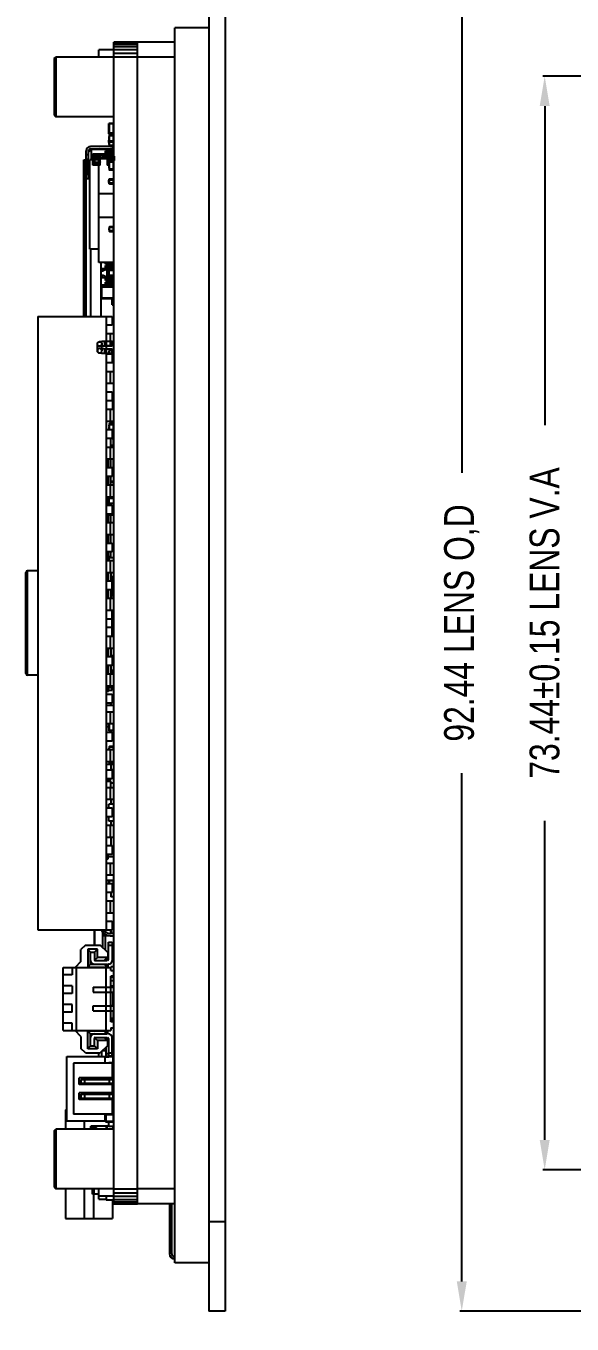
# Model space of a CAD drawing. Header units: inches. Extents: x 246 to 500, y -220 to -17.
# Drawn here: x 246.2 to 282.9, y -174.9 to -87.8 of the extents above; entities that cross this region are included whole.
import ezdxf

# ---------------------------------------------------------------- set-up
doc = ezdxf.new("R2010")
doc.units = ezdxf.units.IN
doc.header["$LTSCALE"] = 1.21
doc.header["$MEASUREMENT"] = 0
doc.header["$PDMODE"] = 3
doc.header["$PDSIZE"] = 0.3125
doc.layers.get('0').update_dxf_attribs({"linetype": 'CONTINUOUS'})
doc.layers.get('Defpoints').update_dxf_attribs({"linetype": 'CONTINUOUS'})
for name, color, linetype in [('DIM', 3, 'CONTINUOUS'), ('IMPORTED12', 7, 'CONTINUOUS'), ('IMPORTED13', 7, 'CONTINUOUS')]:
    doc.layers.add(name, color=color, linetype=linetype)
doc.styles.get("Standard").update_dxf_attribs({"font": 'txt', "width": 0.8})
doc.dimstyles.get("Standard").update_dxf_attribs({"dimtxt": 0.15625, "dimasz": 0.1875, "dimexe": 0.125, "dimexo": 0.0625, "dimgap": 0.09, "dimtad": 0, "dimtih": 1, "dimtoh": 1, "dimzin": 4, "dimdsep": 46, "dimtxsty": 'Standard', "dimblk": '_FILLED', "dimblk1": '_FILLED', "dimblk2": '_FILLED', "dimcen": 0.09, "dimazin": 1, "dimtp": 0.01, "dimtm": 0.01, "dimtfac": 1, "dimtofl": 0, "dimtmove": 0, "dimatfit": 3, "dimldrblk": '_FILLED', "dimfxl": 1, "dimtolj": 1, "dimtzin": 4, "dimarcsym": 0})

# ---------------------------------------------------------------- blocks, each defined once
blk = doc.blocks.new('_FILLED')
at = {"color": 0, "linetype": 'ByBlock'}
blk.add_solid([(0, 0), (-1, 0.167), (-1, -0.167)], dxfattribs=at)
blk = doc.blocks.new('*D45')
at = {"layer": 'Defpoints', "color": 0}
for p in [(293.936, -91.139), (281.049, -164.579), (293.936, -164.579)]:
    blk.add_point(p, dxfattribs=at)
at = {"layer": 'DIM', "color": 0, "lineweight": -2}
for p, q in [((293.874, -91.139), (280.924, -91.139)), ((281.049, -93.139), (281.049, -114.569)), ((281.049, -162.579), (281.049, -141.149)), ((293.874, -164.579), (280.924, -164.579))]:
    blk.add_line(p, q, dxfattribs=at)
at = {"layer": 'DIM', "color": 0, "lineweight": -2, "xscale": 2, "yscale": 2, "zscale": 2}
for p, rotation in [((281.049, -91.139), 90), ((281.049, -164.579), 270)]:
    blk.add_blockref('_FILLED', p, dxfattribs=dict(at, rotation=rotation))
at = {"layer": 'DIM', "color": 0, "insert": (281.049, -127.859), "char_height": 2, "attachment_point": 5, "rotation": 90}
blk.add_mtext('\\A1;73.44%%p0.15 LENS V.A', dxfattribs=at)
blk = doc.blocks.new('*D47')
at = {"layer": 'Defpoints', "color": 0}
for p in [(293.936, -81.639), (275.476, -174.079), (293.915, -174.079)]:
    blk.add_point(p, dxfattribs=at)
at = {"layer": 'DIM', "color": 0, "lineweight": -2}
for p, q in [((293.874, -81.639), (275.351, -81.639)), ((275.476, -83.639), (275.476, -117.769)), ((275.476, -172.079), (275.476, -137.949)), ((293.852, -174.079), (275.351, -174.079))]:
    blk.add_line(p, q, dxfattribs=at)
at = {"layer": 'DIM', "color": 0, "lineweight": -2, "xscale": 2, "yscale": 2, "zscale": 2}
for p, rotation in [((275.476, -81.639), 90), ((275.476, -174.079), 270)]:
    blk.add_blockref('_FILLED', p, dxfattribs=dict(at, rotation=rotation))
at = {"layer": 'DIM', "color": 0, "insert": (275.476, -127.859), "char_height": 2, "attachment_point": 5, "rotation": 90}
blk.add_mtext('\\A1;92.44 LENS O,D', dxfattribs=at)
blk = doc.blocks.new('*D49')
at = {"layer": 'Defpoints', "color": 0}
for p in [(293.916, -168.079), (289.81, -172.453)]:
    blk.add_point(p, dxfattribs=at)
at = {"layer": 'DIM', "color": 0, "lineweight": -2}
for p, q in [((293.718, -168.079), (294.114, -168.079)), ((293.916, -168.277), (293.916, -167.881)), ((286.351, -176.138), (288.441, -173.912))]:
    blk.add_line(p, q, dxfattribs=at)
at = {"layer": 'DIM', "color": 0, "lineweight": -2, "xscale": 2, "yscale": 2, "zscale": 2, "rotation": 46.81278399816804}
blk.add_blockref('_FILLED', (289.81, -172.453), dxfattribs=at)
at = {"layer": 'DIM', "color": 0, "insert": (283.187, -179.509), "char_height": 2, "attachment_point": 5, "rotation": 46.81278}
blk.add_mtext('\\A1;4*R6.00', dxfattribs=at)

msp = doc.modelspace()

# ---------------------------------------------------------------- linework, layer by layer
at = {"color": 7, "linetype": 'Continuous'}
for p, q in [((258.484, -81.639), (258.484, -174.079)), ((259.584, -81.639), (259.584, -174.079)), ((256.184, -170.819), (256.184, -87.889)), ((258.484, -87.889), (256.184, -87.889)), ((252.084, -166.867), (252.084, -88.85)), ((256.184, -88.859), (252.084, -88.859)), ((252.084, -88.884), (253.684, -88.884)), ((253.684, -166.867), (253.684, -88.859)), ((251.084, -89.859), (251.084, -89.359)), ((252.084, -89.359), (251.084, -89.359)), ((252.084, -88.985), (253.684, -88.985)), ((252.084, -89.145), (253.684, -89.145)), ((252.084, -89.354), (253.684, -89.354)), ((252.084, -89.598), (253.684, -89.598)), ((248.084, -89.959), (248.184, -89.859)), ((248.084, -89.959), (248.084, -93.759)), ((248.184, -89.859), (248.184, -93.859)), ((256.184, -89.859), (248.184, -89.859)), ((248.084, -93.759), (248.184, -93.859)), ((252.084, -93.859), (248.184, -93.859)), ((251.749, -94.493), (251.749, -94.457)), ((251.759, -94.457), (251.749, -94.457)), ((251.759, -94.47), (251.749, -94.47)), ((251.759, -94.493), (251.749, -94.493)), ((251.749, -94.632), (251.749, -94.53)), ((251.759, -94.53), (251.749, -94.53)), ((251.759, -94.582), (251.749, -94.582)), ((251.759, -94.632), (251.749, -94.632)), ((251.749, -94.747), (251.749, -94.645)), ((251.759, -94.645), (251.749, -94.645)), ((251.759, -94.747), (251.749, -94.747)), ((251.749, -94.863), (251.749, -94.761)), ((251.759, -94.761), (251.749, -94.761)), ((251.759, -94.813), (251.749, -94.813)), ((251.759, -94.863), (251.749, -94.863)), ((251.759, -94.999), (251.759, -94.319)), ((252.084, -94.319), (251.759, -94.319)), ((251.759, -94.369), (251.784, -94.369)), ((251.784, -94.419), (251.759, -94.419)), ((251.784, -94.899), (251.759, -94.899)), ((251.759, -94.949), (251.784, -94.949)), ((252.084, -94.999), (251.759, -94.999)), ((251.784, -94.344), (251.784, -94.974)), ((252.059, -94.344), (251.784, -94.344)), ((252.059, -94.974), (251.784, -94.974)), ((252.059, -94.974), (252.059, -94.344)), ((252.084, -94.419), (252.059, -94.419)), ((252.084, -94.899), (252.059, -94.899)), ((251.825, -95.859), (250.534, -95.859)), ((251.749, -95.582), (251.749, -95.425)), ((251.759, -95.425), (251.749, -95.425)), ((251.759, -95.428), (251.749, -95.428)), ((251.759, -95.578), (251.749, -95.578)), ((251.759, -95.582), (251.749, -95.582)), ((251.759, -95.344), (251.759, -95.674)), ((251.777, -95.344), (251.759, -95.344)), ((251.777, -95.674), (251.759, -95.674)), ((251.777, -95.252), (251.777, -95.178)), ((251.78, -95.178), (251.777, -95.178)), ((251.78, -95.215), (251.777, -95.215)), ((251.777, -95.252), (251.78, -95.252)), ((251.777, -95.352), (251.777, -95.275)), ((251.78, -95.275), (251.777, -95.275)), ((251.777, -95.279), (251.78, -95.279)), ((251.777, -95.316), (251.78, -95.316)), ((251.777, -95.352), (251.78, -95.352)), ((251.777, -95.456), (251.777, -95.382)), ((251.78, -95.382), (251.777, -95.382)), ((251.78, -95.419), (251.777, -95.419)), ((251.777, -95.456), (251.78, -95.456)), ((251.777, -95.559), (251.777, -95.485)), ((251.777, -95.485), (251.78, -95.485)), ((251.777, -95.494), (251.78, -95.494)), ((251.777, -95.53), (251.78, -95.53)), ((251.78, -95.548), (251.777, -95.548)), ((251.777, -95.559), (251.78, -95.559)), ((251.777, -95.715), (251.777, -95.608)), ((251.777, -95.608), (251.78, -95.608)), ((251.777, -95.653), (251.78, -95.653)), ((251.78, -95.671), (251.777, -95.671)), ((251.78, -95.715), (251.777, -95.715)), ((251.78, -95.084), (251.78, -95.781)), ((251.78, -95.084), (252.084, -95.084)), ((251.78, -95.115), (252.084, -95.115)), ((251.78, -95.537), (252.084, -95.537)), ((252.054, -95.781), (251.78, -95.781)), ((251.81, -95.811), (251.81, -95.054)), ((252.054, -95.054), (251.81, -95.054)), ((252.054, -95.506), (251.81, -95.506)), ((251.81, -95.811), (252.054, -95.811)), ((252.054, -95.054), (252.054, -95.811)), ((250.084, -107.27), (250.084, -96.759)), ((250.084, -96.759), (250.234, -96.759)), ((250.098, -107.27), (250.098, -96.759)), ((250.234, -107.27), (250.234, -96.159)), ((250.384, -96.409), (250.234, -96.409)), ((250.259, -96.709), (250.259, -97.709)), ((250.259, -96.709), (250.359, -96.709)), ((250.359, -96.709), (250.384, -96.706)), ((250.359, -97.709), (250.359, -96.709)), ((250.584, -96.029), (250.384, -96.229)), ((250.384, -98.009), (250.384, -96.159)), ((250.484, -102.76), (250.484, -96.76)), ((251.084, -96.76), (250.484, -96.76)), ((250.534, -96.009), (251.934, -96.009)), ((250.584, -96.76), (250.584, -96.029)), ((250.584, -96.029), (252.084, -96.029)), ((250.634, -96.009), (250.634, -96.019)), ((250.634, -96.019), (250.637, -96.029)), ((250.675, -96.011), (250.68, -96.029)), ((250.684, -96.029), (250.684, -96.009)), ((250.684, -96.76), (250.684, -96.359)), ((250.684, -96.359), (251.634, -96.359)), ((250.684, -96.429), (251.784, -96.429)), ((250.684, -96.659), (252.084, -96.659)), ((250.984, -96.009), (250.984, -96.029)), ((250.989, -96.029), (250.994, -96.011)), ((251.034, -96.019), (251.032, -96.029)), ((251.034, -96.019), (251.034, -96.009)), ((251.143, -96.009), (251.084, -96.029)), ((251.084, -96.029), (251.084, -96.009)), ((251.084, -103.659), (251.084, -96.659)), ((251.284, -96.659), (251.284, -96.609)), ((251.784, -96.609), (251.284, -96.609)), ((251.534, -96.359), (251.534, -96.159)), ((251.534, -96.159), (251.634, -96.259)), ((251.884, -96.159), (251.534, -96.159)), ((251.634, -96.359), (251.634, -96.259)), ((251.634, -96.259), (251.784, -96.259)), ((251.684, -96.029), (251.684, -96.009)), ((251.784, -96.259), (251.884, -96.159)), ((251.784, -96.659), (251.784, -96.259)), ((251.784, -96.434), (251.984, -96.434)), ((251.884, -96.434), (251.884, -96.159)), ((251.934, -95.985), (251.934, -96.009)), ((251.984, -96.434), (251.984, -96.029)), ((251.777, -97.017), (251.777, -96.943)), ((251.78, -96.943), (251.777, -96.943)), ((251.78, -96.98), (251.777, -96.98)), ((251.777, -97.017), (251.78, -97.017)), ((251.777, -97.118), (251.777, -97.041)), ((251.78, -97.041), (251.777, -97.041)), ((251.777, -97.044), (251.78, -97.044)), ((251.777, -97.081), (251.78, -97.081)), ((251.777, -97.118), (251.78, -97.118)), ((251.777, -97.221), (251.777, -97.147)), ((251.78, -97.147), (251.777, -97.147)), ((251.78, -97.184), (251.777, -97.184)), ((251.777, -97.221), (251.78, -97.221)), ((251.777, -97.324), (251.777, -97.25)), ((251.777, -97.25), (251.78, -97.25)), ((251.777, -97.259), (251.78, -97.259)), ((251.777, -97.295), (251.78, -97.295)), ((251.78, -97.313), (251.777, -97.313)), ((251.777, -97.324), (251.78, -97.324)), ((251.78, -96.85), (251.78, -97.398)), ((251.78, -96.85), (252.084, -96.85)), ((251.78, -96.88), (252.084, -96.88)), ((251.78, -97.368), (252.084, -97.368)), ((252.054, -97.398), (251.78, -97.398)), ((251.81, -97.429), (251.81, -96.819)), ((252.054, -96.819), (251.81, -96.819)), ((251.81, -97.429), (252.054, -97.429)), ((252.054, -96.819), (252.054, -97.429)), ((250.234, -97.709), (250.384, -97.709)), ((250.234, -98.009), (250.484, -98.009)), ((251.749, -98.282), (251.749, -98.125)), ((251.759, -98.125), (251.749, -98.125)), ((251.759, -98.129), (251.749, -98.129)), ((251.759, -98.279), (251.749, -98.279)), ((251.759, -98.282), (251.749, -98.282)), ((251.759, -98.044), (251.759, -98.374)), ((252.084, -98.044), (251.759, -98.044)), ((252.084, -98.374), (251.759, -98.374)), ((251.777, -98.259), (251.777, -98.152)), ((251.777, -98.152), (251.78, -98.152)), ((251.78, -98.24), (251.777, -98.24)), ((251.777, -98.249), (251.78, -98.249)), ((251.777, -98.257), (251.78, -98.257)), ((251.777, -98.259), (251.78, -98.259)), ((251.78, -98.087), (251.78, -98.331)), ((251.78, -98.087), (252.084, -98.087)), ((252.054, -98.331), (251.78, -98.331)), ((251.81, -98.361), (251.81, -98.056)), ((252.054, -98.056), (251.81, -98.056)), ((251.81, -98.361), (252.054, -98.361)), ((252.054, -98.056), (252.054, -98.361)), ((251.084, -99.009), (252.084, -99.009)), ((251.084, -100.609), (252.084, -100.609)), ((251.777, -101.466), (251.777, -101.359)), ((251.777, -101.359), (251.78, -101.359)), ((251.777, -101.403), (251.78, -101.403)), ((251.78, -101.421), (251.777, -101.421)), ((251.78, -101.466), (251.777, -101.466)), ((251.78, -101.287), (251.78, -101.531)), ((251.78, -101.287), (252.084, -101.287)), ((252.054, -101.531), (251.78, -101.531)), ((251.81, -101.561), (251.81, -101.257)), ((252.054, -101.257), (251.81, -101.257)), ((251.81, -101.561), (252.054, -101.561)), ((252.054, -101.257), (252.054, -101.561)), ((251.084, -102.76), (250.484, -102.76)), ((250.534, -102.76), (250.534, -107.27)), ((252.084, -103.659), (251.084, -103.659)), ((251.234, -107.259), (251.234, -103.659)), ((251.634, -103.659), (251.534, -103.759)), ((251.534, -103.759), (251.534, -103.659)), ((252.084, -103.674), (251.759, -103.674)), ((251.884, -103.759), (251.8, -103.674)), ((251.884, -103.759), (251.884, -103.674)), ((251.984, -104.134), (251.984, -103.674)), ((251.234, -104.059), (251.634, -104.059)), ((251.234, -104.209), (251.373, -104.209)), ((251.234, -104.509), (251.373, -104.509)), ((251.284, -104.059), (251.284, -104.209)), ((251.284, -104.509), (251.284, -104.659)), ((251.588, -104.109), (251.373, -104.209)), ((251.373, -104.509), (251.588, -104.609)), ((251.534, -103.759), (251.884, -103.759)), ((251.534, -104.059), (251.534, -103.859)), ((251.534, -103.859), (251.634, -103.959)), ((251.884, -103.859), (251.534, -103.859)), ((251.588, -104.109), (251.631, -104.109)), ((251.588, -104.609), (251.631, -104.609)), ((251.631, -104.109), (251.631, -104.609)), ((251.634, -104.759), (251.634, -103.959)), ((251.634, -103.959), (251.784, -103.959)), ((251.634, -103.969), (251.784, -103.969)), ((251.634, -104.209), (251.759, -104.209)), ((251.634, -104.509), (251.759, -104.509)), ((251.664, -104.209), (251.664, -103.969)), ((251.664, -104.509), (251.664, -104.749)), ((251.749, -104.432), (251.749, -104.275)), ((251.759, -104.275), (251.749, -104.275)), ((251.759, -104.278), (251.749, -104.278)), ((251.759, -104.428), (251.749, -104.428)), ((251.759, -104.432), (251.749, -104.432)), ((251.754, -104.209), (251.754, -103.969)), ((251.754, -104.749), (251.754, -104.509)), ((251.759, -104.194), (251.759, -104.524)), ((252.084, -104.194), (251.759, -104.194)), ((252.084, -104.524), (251.759, -104.524)), ((251.784, -103.959), (251.884, -103.859)), ((251.784, -103.959), (251.784, -104.194)), ((251.784, -104.134), (251.984, -104.134)), ((251.784, -104.759), (251.784, -104.524)), ((251.784, -104.584), (251.984, -104.584)), ((251.884, -104.134), (251.884, -103.859)), ((251.884, -104.859), (251.884, -104.584)), ((251.984, -105.034), (251.984, -104.584)), ((251.234, -104.659), (251.634, -104.659)), ((251.234, -105.159), (251.634, -105.159)), ((251.234, -105.309), (251.249, -105.309)), ((251.249, -105.274), (251.249, -106.034)), ((251.249, -105.274), (252.069, -105.274)), ((251.279, -106.064), (251.279, -105.244)), ((252.039, -105.244), (251.279, -105.244)), ((251.284, -105.159), (251.284, -105.244)), ((251.592, -105.209), (251.489, -105.244)), ((251.534, -104.859), (251.534, -104.659)), ((251.634, -104.759), (251.534, -104.859)), ((251.534, -104.859), (251.884, -104.859)), ((251.534, -105.159), (251.534, -104.959)), ((251.534, -104.959), (251.634, -105.059)), ((251.884, -104.959), (251.534, -104.959)), ((251.592, -105.209), (251.631, -105.209)), ((251.631, -105.209), (251.631, -105.244)), ((251.634, -104.749), (251.784, -104.749)), ((251.784, -104.759), (251.634, -104.759)), ((251.634, -105.244), (251.634, -105.059)), ((251.634, -105.059), (251.759, -105.059)), ((251.634, -105.069), (251.759, -105.069)), ((251.664, -105.244), (251.664, -105.069)), ((251.749, -105.208), (251.749, -105.172)), ((251.759, -105.172), (251.749, -105.172)), ((251.759, -105.185), (251.749, -105.185)), ((251.759, -105.208), (251.749, -105.208)), ((251.754, -105.172), (251.754, -105.069)), ((251.754, -105.244), (251.754, -105.208)), ((251.759, -105.244), (251.759, -105.034)), ((252.084, -105.034), (251.759, -105.034)), ((251.759, -105.084), (251.784, -105.084)), ((251.78, -105.134), (251.759, -105.134)), ((251.777, -105.244), (251.777, -105.174)), ((251.777, -105.174), (251.78, -105.174)), ((251.777, -105.185), (251.78, -105.185)), ((251.78, -105.237), (251.777, -105.237)), ((251.78, -105.099), (251.78, -105.244)), ((251.78, -105.099), (252.084, -105.099)), ((251.78, -105.13), (252.084, -105.13)), ((251.784, -104.759), (251.884, -104.859)), ((251.784, -105.059), (251.784, -105.083)), ((252.059, -105.059), (251.784, -105.059)), ((251.809, -105.034), (251.884, -104.959)), ((251.81, -105.244), (251.81, -105.069)), ((252.054, -105.069), (251.81, -105.069)), ((251.884, -105.034), (251.884, -104.959)), ((252.039, -105.244), (252.039, -106.064)), ((252.054, -105.069), (252.054, -105.248)), ((252.059, -105.069), (252.059, -105.059)), ((252.069, -106.034), (252.069, -105.274)), ((251.234, -105.609), (251.249, -105.609)), ((251.234, -105.759), (251.249, -105.759)), ((252.069, -106.034), (251.249, -106.034)), ((251.279, -106.064), (252.039, -106.064)), ((251.984, -106.489), (251.984, -106.064)), ((252.084, -105.494), (252.069, -105.494)), ((252.084, -105.824), (252.069, -105.824)), ((252.084, -105.824), (252.069, -105.824)), ((251.984, -106.489), (252.084, -106.489)), ((246.984, -107.27), (246.984, -148.47)), ((246.984, -107.27), (251.984, -107.27)), ((251.584, -107.27), (251.584, -148.47)), ((251.984, -107.85), (251.584, -107.85)), ((251.984, -107.27), (251.984, -107.85)), ((251.59, -108.42), (252.084, -108.42)), ((251.834, -108.421), (251.834, -108.82)), ((251.834, -108.82), (251.834, -109.218)), ((251.584, -109.79), (251.984, -109.79)), ((251.59, -109.22), (252.084, -109.22)), ((251.777, -109.715), (251.777, -109.602)), ((251.777, -109.602), (251.78, -109.602)), ((251.78, -109.69), (251.777, -109.69)), ((251.777, -109.699), (251.78, -109.699)), ((251.777, -109.707), (251.78, -109.707)), ((251.777, -109.709), (251.78, -109.709)), ((251.78, -109.715), (251.777, -109.715)), ((251.78, -109.537), (251.78, -109.78)), ((251.78, -109.537), (252.084, -109.537)), ((252.054, -109.78), (251.78, -109.78)), ((251.81, -109.78), (251.81, -109.506)), ((252.054, -109.506), (251.81, -109.506)), ((251.984, -109.79), (251.984, -110.39)), ((251.984, -109.811), (252.054, -109.811)), ((251.984, -109.811), (252.054, -109.811)), ((252.054, -109.506), (252.054, -109.811)), ((251.984, -110.39), (251.584, -110.39)), ((251.984, -110.359), (252.084, -110.359)), ((251.59, -110.96), (252.084, -110.96)), ((251.834, -110.961), (251.834, -111.36)), ((251.834, -111.36), (251.834, -111.758)), ((251.584, -112.33), (251.984, -112.33)), ((251.59, -111.76), (252.084, -111.76)), ((251.984, -112.33), (251.984, -112.93)), ((251.984, -112.93), (251.584, -112.93)), ((251.984, -112.759), (252.034, -112.759)), ((252.034, -113.5), (252.034, -112.759)), ((251.59, -113.5), (252.084, -113.5)), ((251.834, -113.501), (251.834, -113.9)), ((251.834, -113.9), (251.834, -114.298)), ((251.584, -114.87), (251.984, -114.87)), ((251.59, -114.3), (252.084, -114.3)), ((251.777, -114.648), (251.777, -114.574)), ((251.777, -114.574), (251.78, -114.574)), ((251.777, -114.585), (251.78, -114.585)), ((251.78, -114.637), (251.777, -114.637)), ((251.777, -114.648), (251.78, -114.648)), ((251.777, -114.75), (251.777, -114.676)), ((251.78, -114.676), (251.777, -114.676)), ((251.777, -114.713), (251.78, -114.713)), ((251.777, -114.75), (251.78, -114.75)), ((251.777, -114.857), (251.777, -114.78)), ((251.777, -114.78), (251.78, -114.78)), ((251.777, -114.857), (251.78, -114.857)), ((251.78, -114.499), (251.78, -114.87)), ((251.78, -114.499), (252.084, -114.499)), ((251.78, -114.53), (252.084, -114.53)), ((251.81, -114.87), (251.81, -114.469)), ((252.054, -114.469), (251.81, -114.469)), ((251.984, -114.87), (251.984, -115.47)), ((251.984, -115.017), (252.084, -115.017)), ((252.054, -115.048), (251.984, -115.048)), ((252.034, -114.469), (252.034, -114.3)), ((252.084, -114.359), (252.034, -114.359)), ((252.054, -114.469), (252.054, -115.078)), ((251.984, -115.47), (251.584, -115.47)), ((251.884, -116.04), (251.884, -115.47)), ((252.069, -115.939), (251.884, -115.939)), ((251.984, -115.078), (252.054, -115.078)), ((251.984, -115.459), (252.034, -115.459)), ((252.034, -115.459), (252.034, -115.078)), ((252.039, -115.149), (252.034, -115.149)), ((252.034, -115.179), (252.069, -115.179)), ((252.039, -115.149), (252.039, -115.969)), ((252.069, -115.939), (252.069, -115.179)), ((251.59, -116.04), (252.084, -116.04)), ((251.834, -116.041), (251.834, -116.44)), ((251.834, -116.44), (251.834, -116.838)), ((251.884, -115.969), (252.039, -115.969)), ((251.584, -117.41), (251.984, -117.41)), ((251.59, -116.84), (252.084, -116.84)), ((251.734, -117.41), (251.734, -116.84)), ((251.884, -117.41), (251.884, -116.84)), ((251.984, -117.41), (251.984, -118.01)), ((252.069, -117.539), (251.984, -117.539)), ((251.984, -117.569), (252.039, -117.569)), ((252.039, -116.84), (252.039, -117.569)), ((252.069, -117.539), (252.069, -116.84)), ((251.984, -118.01), (251.584, -118.01)), ((251.734, -118.349), (251.584, -118.349)), ((251.584, -118.379), (251.734, -118.379)), ((251.734, -118.58), (251.734, -118.01)), ((251.884, -118.58), (251.884, -118.01)), ((252.039, -118.349), (251.884, -118.349)), ((251.884, -118.379), (252.069, -118.379)), ((252.039, -118.349), (252.039, -118.58)), ((252.069, -118.58), (252.069, -118.379)), ((251.59, -118.58), (252.084, -118.58)), ((251.59, -119.38), (252.084, -119.38)), ((251.734, -119.95), (251.734, -119.38)), ((251.834, -118.581), (251.834, -118.98)), ((251.834, -118.98), (251.834, -119.378)), ((251.884, -119.494), (251.884, -119.38)), ((251.584, -119.95), (251.984, -119.95)), ((251.749, -119.732), (251.749, -119.575)), ((251.759, -119.575), (251.749, -119.575)), ((251.759, -119.578), (251.749, -119.578)), ((251.759, -119.728), (251.749, -119.728)), ((251.759, -119.732), (251.749, -119.732)), ((251.759, -119.494), (251.759, -119.824)), ((252.084, -119.494), (251.759, -119.494)), ((252.084, -119.824), (251.759, -119.824)), ((251.884, -119.95), (251.884, -119.824)), ((251.984, -119.95), (251.984, -120.55)), ((252.084, -120.294), (251.984, -120.294)), ((251.984, -120.55), (251.584, -120.55)), ((251.59, -121.12), (252.084, -121.12)), ((251.734, -121.12), (251.734, -120.55)), ((251.759, -120.55), (251.759, -120.624)), ((252.084, -120.624), (251.759, -120.624)), ((251.834, -121.121), (251.834, -121.52)), ((251.884, -121.12), (251.884, -120.624)), ((251.59, -121.92), (252.084, -121.92)), ((251.734, -122.49), (251.734, -121.92)), ((251.834, -121.52), (251.834, -121.918)), ((251.884, -122.49), (251.884, -121.92)), ((251.584, -122.49), (251.984, -122.49)), ((251.984, -122.49), (251.984, -123.09)), ((252.084, -122.694), (251.984, -122.694)), ((251.984, -123.09), (251.584, -123.09)), ((251.734, -123.259), (251.584, -123.259)), ((251.59, -123.66), (252.084, -123.66)), ((251.734, -123.66), (251.734, -123.09)), ((251.884, -123.408), (251.734, -123.408)), ((251.749, -123.66), (251.749, -123.575)), ((251.759, -123.575), (251.749, -123.575)), ((251.759, -123.578), (251.749, -123.578)), ((251.759, -123.494), (251.759, -123.66)), ((252.084, -123.494), (251.759, -123.494)), ((251.834, -123.661), (251.834, -124.06)), ((251.884, -123.494), (251.884, -123.09)), ((252.084, -123.024), (251.984, -123.024)), ((246.184, -131.259), (246.184, -124.459)), ((246.284, -131.359), (246.284, -124.359)), ((246.984, -124.359), (246.284, -124.359)), ((251.59, -124.46), (252.084, -124.46)), ((251.734, -125.03), (251.734, -124.46)), ((251.834, -124.06), (251.834, -124.458)), ((251.884, -124.46), (251.884, -125.03)), ((251.584, -125.03), (251.984, -125.03)), ((251.884, -124.724), (251.984, -124.724)), ((251.884, -124.924), (251.984, -124.924)), ((251.984, -125.954), (251.984, -124.724)), ((251.984, -125.63), (251.584, -125.63)), ((251.59, -126.2), (252.084, -126.2)), ((251.734, -126.2), (251.734, -125.63)), ((251.834, -126.201), (251.834, -126.6)), ((251.884, -125.63), (251.884, -126.2)), ((251.59, -127), (252.084, -127)), ((251.834, -126.6), (251.834, -126.998)), ((251.984, -128.74), (251.984, -127)), ((252.084, -127.024), (251.984, -127.024)), ((251.584, -127.57), (251.984, -127.57)), ((252.084, -127.764), (251.984, -127.764)), ((251.984, -128.084), (252.084, -128.084)), ((251.984, -128.17), (251.584, -128.17)), ((251.59, -128.74), (252.084, -128.74)), ((251.834, -128.741), (251.834, -129.14)), ((251.59, -129.54), (252.084, -129.54)), ((251.734, -130.11), (251.734, -129.54)), ((251.834, -129.14), (251.834, -129.538)), ((251.884, -129.54), (251.884, -130.11)), ((251.584, -130.11), (251.984, -130.11)), ((251.984, -130.71), (251.584, -130.71)), ((251.734, -131.28), (251.734, -130.71)), ((252.084, -130.074), (251.884, -130.074)), ((251.884, -130.711), (251.884, -131.28)), ((251.984, -130.11), (251.984, -130.71)), ((252.054, -130.406), (251.984, -130.406)), ((251.984, -130.437), (252.084, -130.437)), ((252.054, -130.681), (251.984, -130.681)), ((252.054, -130.406), (252.054, -130.711)), ((246.984, -131.359), (246.284, -131.359)), ((251.59, -131.28), (252.084, -131.28)), ((251.834, -131.281), (251.834, -131.68)), ((251.984, -131.28), (251.984, -131.144)), ((251.734, -132.459), (251.584, -132.459)), ((251.59, -132.08), (252.084, -132.08)), ((251.734, -132.459), (251.734, -132.08)), ((251.884, -132.209), (251.734, -132.209)), ((251.734, -132.374), (251.984, -132.374)), ((251.834, -131.68), (251.834, -132.078)), ((251.884, -132.08), (251.884, -132.209)), ((251.884, -132.174), (251.984, -132.174)), ((251.984, -132.374), (251.984, -132.08)), ((251.584, -132.65), (251.984, -132.65)), ((251.984, -133.25), (251.584, -133.25)), ((251.589, -132.624), (251.732, -132.65)), ((251.887, -133.409), (251.887, -133.25)), ((251.904, -133.409), (251.904, -133.25)), ((251.984, -132.65), (251.984, -133.25)), ((251.984, -132.694), (252.068, -132.709)), ((252.068, -132.728), (251.984, -132.714)), ((251.984, -132.909), (252.084, -132.909)), ((252.068, -132.709), (252.068, -132.728)), ((252.068, -132.728), (252.068, -132.909)), ((252.084, -133.409), (251.584, -133.409)), ((251.59, -133.82), (252.084, -133.82)), ((251.834, -133.821), (251.834, -134.22)), ((251.834, -134.22), (251.834, -134.618)), ((252.068, -133.409), (252.068, -133.82)), ((251.584, -134.809), (251.749, -134.809)), ((251.59, -134.62), (252.084, -134.62)), ((251.749, -134.963), (251.749, -134.62)), ((251.759, -134.63), (251.749, -134.63)), ((251.759, -134.682), (251.749, -134.682)), ((251.759, -134.732), (251.749, -134.732)), ((251.759, -134.745), (251.749, -134.745)), ((251.759, -134.847), (251.749, -134.847)), ((251.759, -134.861), (251.749, -134.861)), ((251.759, -134.913), (251.749, -134.913)), ((251.759, -134.963), (251.749, -134.963)), ((251.759, -135.099), (251.759, -134.62)), ((251.784, -134.999), (251.759, -134.999)), ((251.759, -135.049), (251.784, -135.049)), ((252.084, -135.099), (251.759, -135.099)), ((251.784, -134.62), (251.784, -135.074)), ((252.059, -135.074), (251.784, -135.074)), ((251.887, -135.19), (251.887, -135.099)), ((251.904, -135.19), (251.904, -135.099)), ((252.059, -135.074), (252.059, -134.62)), ((252.084, -134.999), (252.059, -134.999)), ((252.059, -134.999), (252.084, -134.999)), ((251.584, -135.19), (251.984, -135.19)), ((251.984, -135.79), (251.584, -135.79)), ((251.984, -135.19), (251.984, -135.79)), ((251.984, -135.309), (252.084, -135.309)), ((251.984, -135.503), (252.068, -135.489)), ((252.068, -135.508), (251.984, -135.523)), ((252.069, -135.599), (251.984, -135.599)), ((251.984, -135.619), (252.049, -135.619)), ((252.049, -135.512), (252.049, -135.619)), ((252.068, -135.309), (252.068, -135.489)), ((252.068, -135.489), (252.068, -135.508)), ((252.069, -135.599), (252.069, -135.508)), ((251.59, -136.36), (252.084, -136.36)), ((251.777, -136.258), (251.78, -136.258)), ((251.777, -136.36), (251.777, -136.258)), ((251.777, -136.303), (251.78, -136.303)), ((251.78, -136.321), (251.777, -136.321)), ((251.78, -136.187), (252.084, -136.187)), ((251.78, -136.187), (251.78, -136.36)), ((252.054, -136.156), (251.81, -136.156)), ((251.81, -136.36), (251.81, -136.156)), ((251.834, -136.361), (251.834, -136.76)), ((251.834, -136.76), (251.834, -137.158)), ((252.054, -136.156), (252.054, -136.36)), ((252.084, -137.359), (251.584, -137.359)), ((251.584, -137.73), (251.984, -137.73)), ((251.59, -137.16), (252.084, -137.16)), ((251.78, -137.165), (251.777, -137.165)), ((251.78, -137.16), (251.78, -137.231)), ((252.054, -137.231), (251.78, -137.231)), ((251.81, -137.261), (251.81, -137.16)), ((251.81, -137.261), (252.054, -137.261)), ((251.884, -137.359), (251.884, -137.73)), ((251.978, -137.707), (252.084, -137.707)), ((251.984, -137.73), (251.984, -138.33)), ((252.054, -137.16), (252.054, -137.261)), ((251.984, -138.33), (251.584, -138.33)), ((251.884, -138.457), (251.584, -138.457)), ((251.884, -138.507), (251.584, -138.507)), ((251.622, -138.457), (251.695, -138.33)), ((251.884, -138.9), (251.884, -138.457)), ((252.084, -138.607), (251.884, -138.607)), ((251.59, -138.9), (252.084, -138.9)), ((251.834, -138.901), (251.834, -139.3)), ((251.834, -139.3), (251.834, -139.698)), ((251.584, -140.27), (251.984, -140.27)), ((251.59, -139.7), (252.084, -139.7)), ((251.759, -140.117), (251.749, -140.117)), ((251.749, -140.27), (251.749, -140.117)), ((251.759, -140.196), (251.749, -140.196)), ((252.084, -140.026), (251.759, -140.026)), ((251.759, -140.27), (251.759, -140.026)), ((251.884, -139.7), (251.884, -140.026)), ((251.984, -140.27), (251.984, -140.87)), ((251.984, -140.87), (251.584, -140.87)), ((251.759, -140.922), (251.749, -140.922)), ((251.749, -141.08), (251.749, -140.922)), ((251.759, -141.001), (251.749, -141.001)), ((251.759, -141.08), (251.749, -141.08)), ((251.759, -141.161), (251.759, -140.87)), ((252.084, -141.161), (251.759, -141.161)), ((251.884, -141.161), (251.884, -141.44)), ((252.084, -140.356), (251.984, -140.356)), ((251.984, -140.407), (252.084, -140.407)), ((252.084, -140.507), (251.984, -140.507)), ((251.984, -140.607), (252.084, -140.607)), ((252.084, -140.707), (251.984, -140.707)), ((251.984, -140.807), (252.084, -140.807)), ((252.084, -140.831), (251.984, -140.831)), ((251.59, -141.44), (252.084, -141.44)), ((251.834, -141.441), (251.834, -141.84)), ((251.834, -141.84), (251.834, -142.238)), ((251.584, -142.81), (251.984, -142.81)), ((251.59, -142.24), (252.084, -142.24)), ((251.884, -142.24), (251.884, -142.81)), ((251.984, -142.81), (251.984, -143.41)), ((251.984, -143.41), (251.584, -143.41)), ((251.584, -143.707), (251.718, -143.707)), ((251.718, -143.707), (251.718, -143.41)), ((252.084, -143.559), (251.718, -143.559)), ((252.084, -143.007), (251.984, -143.007)), ((252.084, -143.159), (251.984, -143.159)), ((251.59, -143.98), (252.084, -143.98)), ((251.834, -143.981), (251.834, -144.38)), ((251.834, -144.38), (251.834, -144.778)), ((251.759, -145.159), (251.584, -145.159)), ((251.584, -145.35), (251.984, -145.35)), ((251.59, -144.78), (252.084, -144.78)), ((251.759, -145.287), (251.749, -145.287)), ((251.749, -145.324), (251.749, -145.287)), ((251.759, -145.3), (251.749, -145.3)), ((251.759, -145.324), (251.749, -145.324)), ((252.084, -145.149), (251.759, -145.149)), ((251.759, -145.35), (251.759, -145.149)), ((251.759, -145.199), (251.784, -145.199)), ((251.784, -145.249), (251.759, -145.249)), ((252.059, -145.174), (251.784, -145.174)), ((251.784, -145.174), (251.784, -145.35)), ((251.984, -145.35), (251.984, -145.95)), ((252.059, -145.804), (252.059, -145.174)), ((252.084, -145.249), (252.059, -145.249)), ((252.059, -145.26), (252.084, -145.26)), ((251.984, -145.95), (251.584, -145.95)), ((251.884, -145.95), (251.884, -146.259)), ((252.084, -146.259), (251.884, -146.259)), ((252.059, -145.804), (251.984, -145.804)), ((252.084, -145.829), (251.984, -145.829)), ((252.084, -145.859), (251.984, -145.859)), ((252.084, -145.729), (252.059, -145.729)), ((251.59, -146.52), (252.084, -146.52)), ((251.59, -147.32), (252.084, -147.32)), ((251.759, -147.32), (251.759, -147.344)), ((251.834, -146.521), (251.834, -146.92)), ((251.834, -146.92), (251.834, -147.318)), ((251.584, -147.89), (251.984, -147.89)), ((252.084, -147.344), (251.759, -147.344)), ((251.984, -147.89), (251.984, -148.47)), ((252.068, -147.344), (252.068, -148.359)), ((246.984, -148.47), (251.984, -148.47)), ((250.784, -148.47), (250.784, -149.487)), ((250.801, -149.487), (250.801, -148.47)), ((251.319, -148.605), (251.319, -149.622)), ((251.834, -148.859), (251.319, -148.859)), ((251.474, -148.555), (251.474, -148.47)), ((251.474, -148.859), (251.474, -148.75)), ((251.499, -148.859), (251.499, -149.802)), ((252.084, -148.709), (251.834, -148.709)), ((251.834, -148.859), (252.084, -148.859)), ((251.887, -148.709), (251.887, -148.47)), ((251.904, -148.47), (251.904, -148.709)), ((252.084, -148.359), (251.984, -148.359)), ((252.068, -148.859), (252.068, -149.873)), ((250.184, -149.487), (249.884, -149.787)), ((249.884, -150.587), (249.884, -149.787)), ((250.184, -149.487), (251.184, -149.487)), ((250.984, -149.767), (250.334, -149.767)), ((250.534, -149.967), (250.334, -149.767)), ((250.334, -149.767), (250.334, -150.967)), ((250.784, -149.967), (250.984, -149.767)), ((250.984, -150.317), (250.984, -149.767)), ((251.684, -149.987), (251.184, -149.487)), ((251.734, -149.287), (251.984, -149.287)), ((251.734, -150.467), (251.734, -149.287)), ((251.734, -149.487), (251.984, -149.487)), ((251.984, -149.287), (251.984, -150.517)), ((252.084, -149.873), (251.984, -149.873)), ((252.059, -149.898), (251.984, -149.898)), ((252.059, -149.898), (252.059, -150.528)), ((249.884, -150.587), (249.484, -150.987)), ((250.534, -150.767), (250.334, -150.967)), ((250.534, -149.967), (250.784, -149.967)), ((250.534, -150.767), (250.534, -149.967)), ((250.534, -150.767), (251.634, -150.767)), ((250.784, -149.967), (250.784, -150.467)), ((250.799, -150.502), (250.984, -150.317)), ((250.834, -150.517), (251.634, -150.517)), ((251.634, -150.317), (250.984, -150.317)), ((251.434, -150.517), (251.634, -150.317)), ((251.434, -150.767), (251.634, -150.967)), ((251.634, -150.517), (251.634, -150.317)), ((251.634, -150.967), (251.634, -150.767)), ((251.684, -149.987), (251.684, -150.517)), ((251.684, -150.056), (251.734, -150.048)), ((251.734, -150.067), (251.684, -150.076)), ((251.734, -150.767), (251.684, -150.767)), ((251.684, -150.767), (251.684, -150.987)), ((252.084, -150.553), (251.98, -150.553)), ((252.059, -150.528), (251.983, -150.528)), ((252.084, -150.584), (251.984, -150.584)), ((252.059, -149.973), (252.084, -149.973)), ((252.059, -149.99), (252.068, -149.989)), ((252.068, -150.008), (252.059, -150.01)), ((252.059, -150.453), (252.084, -150.453)), ((252.068, -149.973), (252.068, -149.989)), ((252.068, -149.989), (252.068, -150.008)), ((248.684, -150.987), (251.884, -150.987)), ((248.684, -155.237), (248.684, -150.987)), ((249.284, -151.487), (248.684, -151.487)), ((249.284, -150.987), (249.284, -151.487)), ((249.584, -155.237), (249.584, -150.987)), ((250.334, -150.967), (251.634, -150.967)), ((251.584, -155.237), (251.584, -150.987)), ((252.084, -150.959), (251.884, -150.959)), ((251.884, -151.187), (251.884, -150.959)), ((251.884, -151.187), (252.084, -151.187)), ((252.084, -151.587), (251.884, -151.587)), ((251.884, -154.637), (251.884, -151.587)), ((252.084, -151.659), (251.884, -151.659)), ((249.284, -152.237), (248.684, -152.237)), ((249.284, -152.237), (249.284, -152.737)), ((250.709, -152.327), (252.084, -152.327)), ((250.709, -152.327), (250.709, -152.647)), ((251.884, -151.879), (252.083, -151.879)), ((252.039, -152.259), (251.884, -152.259)), ((251.884, -152.289), (252.069, -152.289)), ((252.039, -152.259), (252.039, -152.327)), ((252.069, -152.327), (252.069, -152.289)), ((252.084, -152.108), (252.083, -152.108)), ((249.284, -152.737), (248.684, -152.737)), ((250.709, -152.647), (252.084, -152.647)), ((252.029, -152.647), (252.029, -153.559)), ((252.059, -153.559), (252.059, -152.647)), ((252.083, -152.784), (252.084, -152.784)), ((252.083, -152.815), (252.084, -152.815)), ((252.083, -153.302), (252.084, -153.302)), ((249.284, -153.487), (248.684, -153.487)), ((249.284, -153.987), (248.684, -153.987)), ((249.284, -153.987), (249.284, -153.487)), ((250.709, -153.577), (252.084, -153.577)), ((250.709, -153.897), (250.709, -153.577)), ((250.709, -153.897), (252.084, -153.897)), ((252.069, -153.559), (251.884, -153.559)), ((251.884, -153.915), (252.084, -153.915)), ((252.039, -153.559), (252.039, -153.577)), ((252.054, -153.897), (252.054, -154.463)), ((252.069, -153.577), (252.069, -153.559)), ((252.084, -153.458), (252.083, -153.458)), ((249.284, -154.737), (248.684, -154.737)), ((249.284, -155.237), (249.284, -154.737)), ((251.884, -154.402), (252.084, -154.402)), ((252.054, -154.433), (251.884, -154.433)), ((251.884, -154.463), (252.054, -154.463)), ((252.059, -154.474), (251.884, -154.474)), ((252.084, -154.499), (251.884, -154.499)), ((252.084, -154.637), (251.884, -154.637)), ((251.884, -155.037), (252.084, -155.037)), ((251.884, -155.037), (251.884, -155.237)), ((252.059, -154.463), (252.059, -154.474)), ((248.684, -155.237), (251.884, -155.237)), ((249.884, -155.637), (249.484, -155.237)), ((249.884, -155.637), (249.884, -156.437)), ((250.334, -155.257), (251.634, -155.257)), ((250.534, -155.457), (250.334, -155.257)), ((250.334, -156.457), (250.334, -155.257)), ((250.534, -155.457), (251.634, -155.457)), ((250.534, -156.257), (250.534, -155.457)), ((250.784, -156.257), (250.784, -155.757)), ((250.799, -155.722), (250.984, -155.907)), ((250.834, -155.707), (251.634, -155.707)), ((251.634, -155.907), (250.984, -155.907)), ((250.984, -155.907), (250.984, -156.457)), ((251.434, -155.457), (251.634, -155.257)), ((251.434, -155.707), (251.634, -155.907)), ((251.634, -155.257), (251.634, -155.457)), ((251.634, -155.707), (251.634, -155.907)), ((251.684, -155.457), (251.684, -155.237)), ((251.734, -155.457), (251.684, -155.457)), ((251.684, -156.237), (251.684, -155.707)), ((251.734, -155.994), (251.684, -155.994)), ((251.684, -156.014), (251.734, -156.014)), ((251.734, -155.757), (251.734, -156.937)), ((251.984, -156.937), (251.984, -155.707)), ((252.054, -155.806), (251.984, -155.806)), ((251.984, -155.837), (252.084, -155.837)), ((252.049, -155.994), (251.984, -155.994)), ((251.984, -156.014), (252.069, -156.014)), ((252.049, -155.994), (252.049, -156.194)), ((252.054, -155.806), (252.054, -155.994)), ((252.069, -156.194), (252.069, -156.014)), ((250.184, -156.737), (249.884, -156.437)), ((250.184, -156.737), (251.184, -156.737)), ((250.534, -156.257), (250.334, -156.457)), ((250.984, -156.457), (250.334, -156.457)), ((250.534, -156.257), (250.784, -156.257)), ((250.784, -156.257), (250.984, -156.457)), ((251.084, -156.962), (251.084, -156.737)), ((251.684, -156.237), (251.184, -156.737)), ((251.259, -156.662), (251.259, -156.962)), ((251.289, -156.962), (251.289, -156.632)), ((251.363, -156.559), (251.559, -156.559)), ((251.734, -156.794), (251.549, -156.794)), ((251.549, -156.794), (251.549, -156.974)), ((251.559, -156.362), (251.559, -156.794)), ((251.569, -156.994), (251.569, -156.794)), ((251.579, -156.794), (251.579, -156.342)), ((251.684, -156.194), (251.734, -156.194)), ((251.734, -156.737), (251.984, -156.737)), ((251.984, -156.194), (252.069, -156.194)), ((252.084, -156.319), (251.984, -156.319)), ((252.059, -156.344), (251.984, -156.344)), ((252.039, -156.194), (252.039, -156.319)), ((252.059, -156.319), (252.059, -156.194)), ((252.059, -156.289), (252.069, -156.289)), ((252.059, -156.974), (252.059, -156.344)), ((252.084, -156.419), (252.059, -156.419)), ((252.069, -156.794), (252.059, -156.794)), ((252.084, -156.899), (252.059, -156.899)), ((252.069, -156.137), (252.084, -156.137)), ((252.069, -156.319), (252.069, -156.289)), ((252.069, -156.899), (252.069, -156.794)), ((248.934, -156.962), (251.516, -156.962)), ((248.934, -161.312), (248.934, -156.962)), ((251.984, -157.425), (249.375, -157.425)), ((249.375, -157.425), (249.375, -160.849)), ((251.516, -157.425), (251.516, -156.962)), ((251.759, -156.974), (251.549, -156.974)), ((251.569, -156.994), (251.759, -156.994)), ((251.734, -156.937), (251.984, -156.937)), ((251.759, -156.999), (251.759, -156.937)), ((251.759, -156.949), (251.784, -156.949)), ((252.084, -156.999), (251.759, -156.999)), ((252.084, -157.394), (251.759, -157.394)), ((251.759, -157.425), (251.759, -157.394)), ((251.784, -156.937), (251.784, -156.974)), ((252.059, -156.974), (251.784, -156.974)), ((252.054, -157.406), (251.81, -157.406)), ((251.984, -157.425), (251.984, -158.512)), ((251.984, -157.437), (252.084, -157.437)), ((252.054, -157.681), (251.984, -157.681)), ((251.984, -157.711), (252.054, -157.711)), ((252.084, -157.724), (251.984, -157.724)), ((252.029, -156.999), (252.029, -157.394)), ((252.039, -157.724), (252.039, -157.859)), ((252.054, -157.406), (252.054, -157.711)), ((252.059, -157.394), (252.059, -156.999)), ((252.069, -157.829), (252.069, -157.724)), ((252.069, -157.737), (252.084, -157.737)), ((251.984, -158.412), (249.759, -158.412)), ((249.759, -158.862), (249.759, -158.412)), ((249.873, -158.512), (252.03, -158.512)), ((249.873, -158.512), (249.873, -158.762)), ((250.123, -158.512), (250.123, -158.762)), ((251.78, -158.512), (251.78, -158.762)), ((252.069, -157.829), (251.984, -157.829)), ((251.984, -157.859), (252.039, -157.859)), ((252.084, -157.924), (251.984, -157.924)), ((252.03, -158.512), (252.03, -158.762)), ((252.054, -157.855), (252.054, -157.924)), ((251.984, -158.862), (249.759, -158.862)), ((251.984, -159.412), (249.759, -159.412)), ((249.759, -159.862), (249.759, -159.412)), ((249.873, -158.762), (252.03, -158.762)), ((249.873, -159.512), (252.03, -159.512)), ((249.873, -159.512), (249.873, -159.762)), ((250.123, -159.512), (250.123, -159.762)), ((251.78, -159.512), (251.78, -159.762)), ((251.984, -158.762), (251.984, -159.512)), ((252.054, -158.781), (251.984, -158.781)), ((251.984, -158.811), (252.054, -158.811)), ((252.084, -158.994), (251.984, -158.994)), ((252.054, -159.006), (251.984, -159.006)), ((251.984, -159.037), (252.084, -159.037)), ((252.054, -159.28), (251.984, -159.28)), ((251.984, -159.311), (252.054, -159.311)), ((252.084, -159.324), (251.984, -159.324)), ((251.984, -159.337), (252.084, -159.337)), ((252.084, -158.724), (252.03, -158.724)), ((252.03, -159.512), (252.03, -159.762)), ((252.054, -158.724), (252.054, -158.811)), ((252.054, -159.006), (252.054, -159.311)), ((252.054, -159.324), (252.054, -159.611)), ((251.984, -159.862), (249.759, -159.862)), ((249.873, -159.762), (252.03, -159.762)), ((251.984, -159.762), (251.984, -160.849)), ((252.054, -159.806), (251.984, -159.806)), ((251.984, -159.837), (252.084, -159.837)), ((252.084, -160.044), (251.984, -160.044)), ((252.084, -160.374), (251.984, -160.374)), ((252.054, -159.581), (252.03, -159.581)), ((252.03, -159.611), (252.054, -159.611)), ((252.054, -159.806), (252.054, -160.044)), ((252.059, -160.374), (252.059, -160.809)), ((248.834, -160.559), (248.934, -160.559)), ((248.834, -160.559), (248.834, -161.859)), ((252.049, -160.849), (249.375, -160.849)), ((251.516, -161.312), (251.516, -160.849)), ((251.549, -160.869), (252.069, -160.869)), ((251.549, -160.869), (251.549, -161.349)), ((251.569, -161.369), (251.569, -160.869)), ((252.059, -160.809), (251.984, -160.809)), ((252.084, -160.834), (251.984, -160.834)), ((252.049, -160.849), (252.049, -161.369)), ((252.054, -160.834), (252.054, -160.849)), ((252.059, -160.734), (252.084, -160.734)), ((252.069, -161.349), (252.069, -160.869)), ((248.084, -161.959), (248.184, -161.859)), ((248.084, -161.959), (248.084, -165.759)), ((252.084, -161.859), (248.184, -161.859)), ((248.184, -161.859), (248.184, -165.859)), ((251.516, -161.312), (248.934, -161.312)), ((250.114, -161.859), (250.114, -161.312)), ((251.759, -161.659), (250.544, -161.659)), ((250.544, -161.859), (250.544, -161.659)), ((250.934, -161.739), (250.554, -161.739)), ((250.554, -161.739), (250.554, -161.859)), ((250.934, -161.859), (250.934, -161.739)), ((252.069, -161.349), (251.549, -161.349)), ((251.654, -161.739), (251.567, -161.739)), ((251.567, -161.859), (251.567, -161.739)), ((251.569, -161.369), (252.049, -161.369)), ((251.654, -161.859), (251.654, -161.659)), ((251.759, -161.435), (251.749, -161.435)), ((251.749, -161.593), (251.749, -161.435)), ((251.759, -161.514), (251.749, -161.514)), ((251.759, -161.593), (251.749, -161.593)), ((251.759, -161.674), (251.759, -161.369)), ((252.084, -161.674), (251.759, -161.674)), ((252.084, -161.844), (251.759, -161.844)), ((251.759, -161.844), (251.759, -161.859)), ((252.014, -161.674), (252.014, -161.844)), ((252.014, -161.829), (252.084, -161.829)), ((252.084, -161.834), (252.014, -161.834)), ((252.049, -161.829), (252.049, -161.834)), ((252.084, -161.344), (252.069, -161.344)), ((252.069, -161.834), (252.069, -161.829)), ((248.084, -165.759), (248.184, -165.859)), ((252.084, -165.859), (248.184, -165.859)), ((248.834, -165.859), (248.834, -167.859)), ((250.114, -167.859), (250.114, -165.859)), ((250.664, -166.209), (250.664, -165.859)), ((250.664, -166.166), (250.734, -166.166)), ((251.084, -166.209), (250.664, -166.209)), ((250.714, -166.209), (250.714, -167.859)), ((250.734, -166.209), (250.734, -165.859)), ((250.759, -166.209), (250.759, -165.859)), ((251.084, -166.559), (251.084, -165.859)), ((252.084, -166.359), (251.084, -166.359)), ((251.584, -166.359), (251.584, -166.609)), ((252.084, -165.859), (253.684, -165.859)), ((252.084, -166.12), (253.684, -166.12)), ((252.084, -166.363), (253.684, -166.363)), ((256.184, -165.859), (253.684, -165.859)), ((251.084, -166.559), (251.584, -166.559)), ((251.584, -166.609), (252.084, -166.609)), ((251.994, -166.609), (251.994, -167.859)), ((252.084, -166.572), (253.684, -166.572)), ((252.084, -166.732), (253.684, -166.732)), ((252.084, -166.833), (253.684, -166.833)), ((252.084, -166.867), (253.684, -166.867)), ((256.184, -166.859), (253.684, -166.859)), ((255.834, -166.859), (255.834, -170.219)), ((255.984, -170.219), (255.984, -166.859)), ((248.834, -167.859), (251.994, -167.859)), ((259.584, -168.079), (258.484, -168.079)), ((258.484, -170.819), (256.184, -170.819)), ((259.584, -174.079), (258.484, -174.079))]:
    msp.add_line(p, q, dxfattribs=at)
for centre, radius, start, end in [((250.534, -96.159), 0.3, 90, 180), ((251.81, -95.084), 0.0305, 90, 180), ((251.81, -95.537), 0.0305, 90, 180), ((251.81, -95.781), 0.0305, 180, 270), ((251.825, -95.709), 0.15, 270, 316.20552), ((251.825, -95.709), 0.3, 270, 331.16328), ((250.534, -96.159), 0.15, 90, 180), ((251.81, -96.85), 0.0305, 90, 180), ((251.81, -97.398), 0.0305, 180, 270), ((251.81, -98.087), 0.0305, 90, 180), ((251.81, -98.331), 0.0305, 180, 270), ((251.81, -101.287), 0.0305, 90, 180), ((251.81, -101.531), 0.0305, 180, 270), ((251.279, -105.274), 0.03, 90, 180), ((251.81, -105.099), 0.0305, 90, 180), ((252.039, -105.274), 0.03, 0, 90), ((251.279, -106.034), 0.03, 180, 270), ((252.039, -106.034), 0.03, 270, 0), ((251.084, -107.259), 0.15, 355.67528, 0), ((251.81, -109.537), 0.0305, 90, 180), ((252.054, -109.537), 0.0305, 78.43887, 90), ((251.81, -114.499), 0.0305, 90, 180), ((252.039, -115.179), 0.03, 0, 90), ((252.039, -115.939), 0.03, 270, 0), ((252.039, -117.539), 0.03, 270, 0), ((252.039, -118.379), 0.03, 0, 90), ((246.284, -124.459), 0.1, 90, 180), ((251.734, -125.954), 0.25, 307.24121, 0), ((246.284, -131.259), 0.1, 180, 270), ((251.734, -131.144), 0.25, 0, 52.75879), ((252.049, -135.599), 0.02, 270, 0), ((251.81, -136.187), 0.0305, 90, 180), ((251.81, -137.231), 0.0305, 180, 270), ((251.978, -137.807), 0.1, 90, 129.01934), ((251.834, -148.209), 0.65, 203.69186, 270), ((251.834, -148.209), 0.5, 211.46721, 270), ((250.784, -150.517), 0.25, 180, 270), ((250.834, -150.467), 0.05, 180, 270), ((251.684, -150.467), 0.05, 270, 0), ((251.734, -150.517), 0.25, 270, 0), ((252.039, -152.289), 0.03, 0, 90), ((250.784, -155.707), 0.25, 90, 180), ((250.834, -155.757), 0.05, 90, 180), ((251.684, -155.757), 0.05, 0, 90), ((251.734, -155.707), 0.25, 0, 90), ((252.049, -156.014), 0.02, 0, 90), ((252.039, -156.289), 0.03, 0, 47.92893), ((251.569, -156.974), 0.02, 180, 270), ((251.81, -157.437), 0.0305, 90, 157.31759), ((252.039, -157.829), 0.03, 270, 0), ((252.049, -160.869), 0.02, 0, 90), ((251.569, -161.349), 0.02, 180, 270), ((252.049, -161.349), 0.02, 270, 0), ((256.184, -170.219), 0.35, 180, 270), ((256.184, -170.219), 0.2, 180, 270)]:
    msp.add_arc(centre, radius, start, end, dxfattribs=at)
msp.add_ellipse((250.259, -96.559), major_axis=(0, 0.15), ratio=1, start_param=-3.309041, end_param=-3.141593, dxfattribs=at)
at = {"layer": 'IMPORTED12', "color": 6, "linetype": 'Continuous'}
for p, q in [((250.684, -97.109), (250.684, -96.459)), ((251.684, -96.459), (250.684, -96.459)), ((250.884, -96.517), (250.684, -96.885)), ((250.684, -96.528), (250.984, -96.528)), ((251.684, -96.609), (250.684, -96.609)), ((250.684, -96.643), (250.984, -96.643)), ((250.884, -96.65), (250.684, -97.018)), ((250.884, -96.459), (250.884, -96.65)), ((251.184, -96.492), (250.884, -96.492)), ((251.184, -96.625), (250.884, -96.625)), ((250.984, -96.459), (250.984, -96.664)), ((250.984, -96.549), (251.184, -96.869)), ((250.984, -96.664), (251.184, -96.984)), ((251.184, -97.109), (251.184, -96.459)), ((251.334, -96.459), (251.334, -96.609)), ((251.384, -96.459), (251.384, -96.609)), ((251.484, -96.459), (251.484, -96.609)), ((251.491, -96.609), (251.491, -96.459)), ((251.534, -96.459), (251.534, -96.609)), ((251.634, -96.209), (251.634, -97.109)), ((251.784, -96.209), (251.634, -96.209)), ((251.784, -96.269), (251.634, -96.269)), ((252.134, -96.509), (251.634, -96.509)), ((251.634, -96.659), (251.784, -96.659)), ((251.634, -96.659), (251.634, -96.673)), ((251.634, -96.759), (251.784, -96.759)), ((251.664, -96.269), (251.664, -96.509)), ((251.684, -96.459), (251.684, -96.609)), ((251.754, -96.509), (251.754, -96.269)), ((251.784, -96.673), (251.784, -96.209)), ((251.784, -96.709), (251.784, -97.109)), ((251.859, -96.509), (251.859, -96.809)), ((251.902, -96.509), (251.902, -96.809)), ((251.977, -96.809), (251.977, -96.509)), ((251.984, -96.509), (251.984, -96.809)), ((252.127, -96.809), (252.127, -96.509)), ((252.134, -96.809), (252.134, -96.509)), ((250.684, -96.901), (251.184, -96.901)), ((251.184, -96.931), (250.684, -96.931)), ((251.184, -96.959), (250.684, -96.959)), ((250.684, -97.016), (251.184, -97.016)), ((251.184, -97.064), (250.684, -97.064)), ((251.184, -97.109), (250.684, -97.109)), ((252.134, -96.809), (251.634, -96.809)), ((251.784, -96.949), (251.634, -96.949)), ((251.784, -97.049), (251.634, -97.049)), ((251.784, -97.109), (251.634, -97.109)), ((251.664, -97.049), (251.664, -96.809)), ((251.754, -97.049), (251.754, -96.809))]:
    msp.add_line(p, q, dxfattribs=at)
at = {"layer": 'IMPORTED12', "color": 7, "linetype": 'Continuous'}
msp.add_line((251.784, -96.673), (251.784, -96.709), dxfattribs=at)
at = {"layer": 'IMPORTED12', "color": 6, "linetype": 'Continuous'}
for radius, start in [(0.25, 8.03571), (0.1, 0)]:
    msp.add_arc((251.534, -96.709), radius, start, 90, dxfattribs=at)
at = {"layer": 'IMPORTED12', "color": 7, "linetype": 'Continuous'}
msp.add_arc((251.534, -96.709), 0.25, 0, 8.03571, dxfattribs=at)
at = {"layer": 'IMPORTED13', "color": 6, "linetype": 'Continuous'}
for p, q in [((251.484, -109.236), (251.484, -108.936)), ((251.484, -108.936), (251.954, -108.936)), ((251.954, -108.936), (251.954, -109.236)), ((250.984, -109.572), (250.984, -109.123)), ((251.284, -109.572), (251.284, -109.123)), ((251.484, -109.236), (251.954, -109.236)), ((251.484, -109.759), (251.484, -109.459)), ((251.954, -109.459), (251.484, -109.459)), ((251.954, -109.759), (251.484, -109.759)), ((251.954, -109.459), (251.954, -109.759))]:
    msp.add_line(p, q, dxfattribs=at)
at = {"layer": 'IMPORTED13', "color": 7, "linetype": 'Continuous'}
for p, q in [((251.984, -108.966), (251.984, -109.206)), ((251.984, -109.489), (251.984, -109.729))]:
    msp.add_line(p, q, dxfattribs=at)
at = {"layer": 'IMPORTED13', "color": 6, "linetype": 'Continuous'}
for centre, start, end in [((251.954, -108.966), 359.99952, 90), ((251.954, -109.206), 270, 0.00048), ((251.954, -109.489), 359.99952, 90), ((251.954, -109.729), 270, 0.00048)]:
    msp.add_arc(centre, 0.03, start, end, dxfattribs=at)
for points, knots in [([(250.984, -109.123), (250.984, -109.104), (250.991, -109.067), (251.02, -109.02), (251.057, -108.989), (251.095, -108.971), (251.133, -108.96), (251.176, -108.953), (251.23, -108.946), (251.3, -108.941), (251.386, -108.937), (251.45, -108.936), (251.484, -108.936)], [0, 0, 0, 0, 0.093333, 0.189531, 0.272388, 0.337856, 0.400253, 0.470692, 0.559789, 0.675969, 0.825, 1, 1, 1, 1]), ([(250.984, -109.123), (250.984, -109.107), (250.989, -109.076), (251.011, -109.033), (251.045, -109), (251.087, -108.978), (251.119, -108.973), (251.134, -108.973)], [0, 0, 0, 0, 0.199477, 0.399155, 0.599155, 0.799478, 1, 1, 1, 1]), ([(251.134, -109.272), (251.119, -109.272), (251.087, -109.267), (251.045, -109.245), (251.011, -109.212), (250.989, -109.169), (250.984, -109.138), (250.984, -109.123)], [0, 0, 0, 0, 0.200522, 0.400845, 0.600845, 0.800523, 1, 1, 1, 1]), ([(251.134, -109.423), (251.119, -109.423), (251.087, -109.428), (251.045, -109.449), (251.011, -109.483), (250.989, -109.525), (250.984, -109.556), (250.984, -109.572)], [0, 0, 0, 0, 0.200522, 0.400845, 0.600845, 0.800523, 1, 1, 1, 1]), ([(250.984, -109.572), (250.984, -109.588), (250.989, -109.619), (251.011, -109.661), (251.045, -109.695), (251.087, -109.716), (251.119, -109.721), (251.134, -109.721)], [0, 0, 0, 0, 0.199477, 0.399155, 0.599155, 0.799478, 1, 1, 1, 1]), ([(251.484, -109.759), (251.451, -109.759), (251.389, -109.758), (251.305, -109.754), (251.238, -109.749), (251.186, -109.743), (251.144, -109.736), (251.109, -109.728), (251.076, -109.716), (251.043, -109.696), (251.013, -109.665), (250.99, -109.622), (250.984, -109.589), (250.984, -109.572)], [0, 0, 0, 0, 0.171291, 0.313072, 0.425027, 0.511951, 0.580436, 0.638742, 0.695875, 0.758952, 0.832815, 0.913959, 1, 1, 1, 1]), ([(251.134, -108.973), (251.15, -108.973), (251.182, -108.978), (251.224, -109), (251.258, -109.033), (251.279, -109.076), (251.284, -109.107), (251.284, -109.123)], [0, 0, 0, 0, 0.200522, 0.400845, 0.600845, 0.800523, 1, 1, 1, 1]), ([(251.284, -109.123), (251.284, -109.138), (251.279, -109.169), (251.258, -109.212), (251.224, -109.245), (251.182, -109.267), (251.15, -109.272), (251.134, -109.272)], [0, 0, 0, 0, 0.199477, 0.399155, 0.599155, 0.799478, 1, 1, 1, 1]), ([(251.284, -109.572), (251.284, -109.556), (251.279, -109.525), (251.258, -109.483), (251.224, -109.449), (251.182, -109.428), (251.15, -109.423), (251.134, -109.423)], [0, 0, 0, 0, 0.199477, 0.399155, 0.599155, 0.799478, 1, 1, 1, 1]), ([(251.134, -109.721), (251.15, -109.721), (251.182, -109.716), (251.224, -109.695), (251.258, -109.661), (251.279, -109.619), (251.284, -109.588), (251.284, -109.572)], [0, 0, 0, 0, 0.200522, 0.400845, 0.600845, 0.800523, 1, 1, 1, 1]), ([(251.284, -109.123), (251.284, -109.139), (251.278, -109.172), (251.259, -109.21), (251.229, -109.236), (251.218, -109.247), (251.194, -109.255), (251.205, -109.252), (251.218, -109.25), (251.245, -109.246), (251.285, -109.243), (251.338, -109.239), (251.406, -109.237), (251.457, -109.236), (251.484, -109.236)], [0, 0, 0, 0, 0.111278, 0.209792, 0.288654, 0.342926, 0.366894, 0.371862, 0.404284, 0.463236, 0.550121, 0.667459, 0.817451, 1, 1, 1, 1]), ([(251.484, -109.459), (251.458, -109.459), (251.41, -109.458), (251.344, -109.456), (251.292, -109.452), (251.253, -109.449), (251.222, -109.445), (251.21, -109.444), (251.194, -109.44), (251.206, -109.444), (251.217, -109.449), (251.239, -109.464), (251.26, -109.489), (251.28, -109.526), (251.284, -109.556), (251.284, -109.572)], [0, 0, 0, 0, 0.173461, 0.317408, 0.431769, 0.518495, 0.579978, 0.617958, 0.632593, 0.642679, 0.675641, 0.730973, 0.804981, 0.895387, 1, 1, 1, 1])]:
    msp.add_open_spline(points, degree=3, knots=knots, dxfattribs=at)
at = {"layer": 'IMPORTED13', "color": 7, "linetype": 'Continuous'}
for points in [[(251.984, -109.069), (251.984, -109.069), (251.984, -109.074), (251.984, -109.07), (251.984, -109.069)], [(251.984, -109.103), (251.984, -109.103), (251.984, -109.098), (251.984, -109.102), (251.984, -109.103)]]:
    msp.add_open_spline(points, degree=3, knots=[0, 0, 0, 0, 0.492109, 1, 1, 1, 1], dxfattribs=at)

# ---------------------------------------------------------------- dimensions: what is measured, and where the dimension line sits
at = {"layer": 'DIM'}
for base, p1, p2, override, picture, middle in [((275.476, -174.079), (293.936, -81.639), (293.915, -174.079), {"dimtxt": 2, "dimasz": 2, "dimtih": 0, "dimtoh": 0, "dimzin": 0, "dimpost": ' LENS O,D', "dimblk": '_FILLED', "dimcen": 0.198, "dimadec": 0, "dimazin": 0, "dimtp": 0, "dimtm": 0, "dimtdec": 4, "dimtzin": 0}, '*D47', (275.476, -127.859)), ((281.049, -164.579), (293.936, -91.139), (293.936, -164.579), {"dimtxt": 2, "dimasz": 2, "dimtih": 0, "dimtoh": 0, "dimzin": 0, "dimpost": ' LENS V.A', "dimblk": '_FILLED', "dimcen": 0.198, "dimadec": 0, "dimazin": 0, "dimtol": 1, "dimtp": 0.15, "dimtm": 0.15, "dimtzin": 0}, '*D45', (281.049, -127.859))]:
    dim = msp.add_linear_dim(base=base, p1=p1, p2=p2, angle=90, dimstyle='Standard', override=override, dxfattribs=at)
    dim.commit()
    dim.dimension.update_dxf_attribs({"geometry": picture, "text_midpoint": middle})
dim = msp.add_radius_dim(center=(293.916, -168.079), mpoint=(289.81, -172.453), dimstyle='Standard', override={"dimtxt": 2, "dimasz": 2, "dimtih": 0, "dimtoh": 0, "dimzin": 0, "dimpost": '4*R<>', "dimcen": 0.198, "dimadec": 0, "dimazin": 0, "dimtp": 0, "dimtm": 0, "dimtdec": 4, "dimtzin": 0}, dxfattribs=at)
dim.commit()
dim.dimension.update_dxf_attribs({"geometry": '*D49', "text_midpoint": (283.187, -179.509), "dimtype": 164})

doc.saveas('drawing.dxf')
